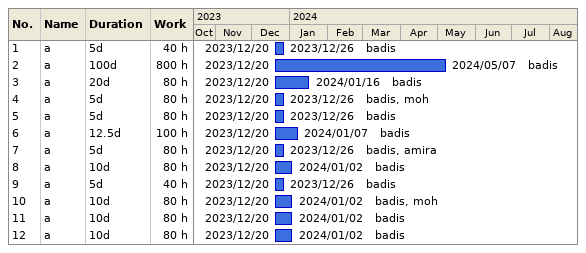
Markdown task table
| ID | Task | Duration | Start | Finish | Resources | Work (h) |
|---|---|---|---|---|---|---|
| 1 | a | 5d | 2023-12-20 | 2023-12-26 | badis | 40 |
| 2 | a | 100d | 2023-12-20 | 2024-05-07 | badis | 800 |
| 3 | a | 20d | 2023-12-20 | 2024-01-16 | badis | 80 |
| 4 | a | 5d | 2023-12-20 | 2023-12-26 | badis, moh | 80 |
| 5 | a | 5d | 2023-12-20 | 2023-12-26 | badis | 80 |
| 6 | a | 12.5d | 2023-12-20 | 2024-01-07 | badis | 100 |
| 7 | a | 5d | 2023-12-20 | 2023-12-26 | badis, amira | 80 |
| 8 | a | 10d | 2023-12-20 | 2024-01-02 | badis | 80 |
| 9 | a | 5d | 2023-12-20 | 2023-12-26 | badis | 40 |
| 10 | a | 10d | 2023-12-20 | 2024-01-02 | badis, moh | 80 |
| 11 | a | 10d | 2023-12-20 | 2024-01-02 | badis | 80 |
| 12 | a | 10d | 2023-12-20 | 2024-01-02 | badis | 80 |
